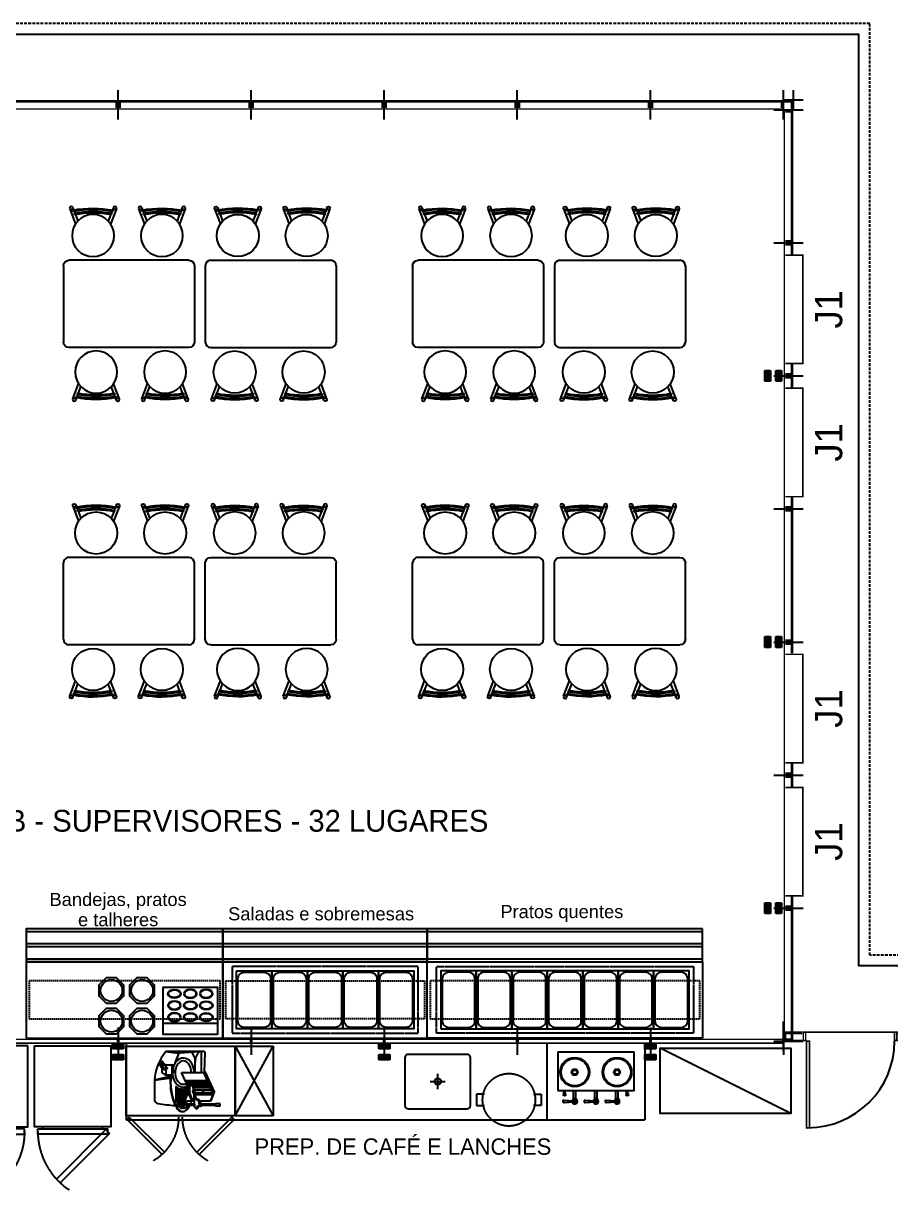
# Model space of a CAD drawing. Header units: millimetres. Extents: x -18806 to 201070, y -25046 to 92854.
# Drawn here: x 697 to 8643, y 76770 to 87568 of the extents above; entities that cross this region are included whole.
import ezdxf
from ezdxf.enums import TextEntityAlignment as Align

# ---------------------------------------------------------------- set-up
doc = ezdxf.new("R2010")
doc.units = ezdxf.units.MM
doc.header["$LTSCALE"] = 50
for name, pattern in [('DASHED', [0.75, 0.5, -0.25]), ('HIDDEN', [0.375, 0.25, -0.125]), ('HIDDEN2', [0.1875, 0.125, -0.0625])]:
    doc.linetypes.add(name, pattern=pattern)
doc.layers.add('EQUIP', color=8, linetype='Continuous', lineweight=20)
for name, color, linetype in [('LAYA', 8, 'Continuous'), ('LAYC', 4, 'Continuous'), ('LAYF', 4, 'Continuous'), ('MÓVEIS', 1, 'Continuous'), ('PILARES', 5, 'Continuous'), ('SOB', 8, 'HIDDEN2'), ('TEXTO_LEGENDA', 7, 'Continuous')]:
    doc.layers.add(name, color=color, linetype=linetype)
doc.styles.add('2', font='stylu.ttf', dxfattribs={"height": 0.35})
doc.styles.add('HP', font='ARIAL.TTF', dxfattribs={"height": 0.15})
doc.styles.add('L1', font='txt', dxfattribs={"height": 0.18})

# ---------------------------------------------------------------- blocks, each defined once
blk = doc.blocks.new('C1')
at = {"color": 24}
for p, q in [((0, 0), (0.18, 0)), ((0, 0), (0, -0.18)), ((0.09, 0), (0.09, -0.18)), ((0, -0.09), (0.18, -0.09))]:
    blk.add_line(p, q, dxfattribs=at)
at = {"color": 170, "const_width": 0.026}
blk.add_lwpolyline([(0, -0.077), (0.077, -0.077), (0.077, 0)], dxfattribs=at)
at = {"style": 'L1', "flags": 3}
blk.add_attdef('BLOCO', (-0.018, 0.09), '', height=0.18, dxfattribs=at)
blk = doc.blocks.new('j1')
at = {"color": 24}
for p, q in [((0, 0.09), (0, -0.18)), ((1.22, 0.09), (1.22, -0.18))]:
    blk.add_line(p, q, dxfattribs=at)
at = {"color": 24, "const_width": 0.014}
blk.add_lwpolyline([(0, -0.007), (1.22, -0.007)], dxfattribs=at)
at = {"color": 170, "const_width": 0.026}
for points in [[(0.013, -0.016), (0.013, -0.077), (0.105, -0.077)], [(1.115, -0.077), (1.207, -0.077), (1.207, -0.016)]]:
    blk.add_lwpolyline(points, dxfattribs=at)
at = {"color": 7, "const_width": 0.014}
blk.add_lwpolyline([(0.113, -0.016), (0.113, -0.177), (1.107, -0.177), (1.107, -0.016)], dxfattribs=at)
at = {"color": 7, "style": '2'}
blk.add_text('J1', height=0.25, dxfattribs=at).set_placement((0.61, -0.415), align=Align.MIDDLE)
at = {"style": 'L1', "flags": 3}
blk.add_attdef('BLOCO', (0, 0.199), '', height=0.18, dxfattribs=at)
blk = doc.blocks.new('f1')
at = {"color": 24}
for p, q in [((0, 0.09), (0, -0.18)), ((1.22, 0.09), (1.22, -0.18))]:
    blk.add_line(p, q, dxfattribs=at)
at = {"color": 24, "const_width": 0.014}
blk.add_lwpolyline([(0, -0.007), (1.22, -0.007)], dxfattribs=at)
at = {"color": 170, "const_width": 0.026}
blk.add_lwpolyline([(0.013, -0.016), (0.013, -0.077), (1.207, -0.077), (1.207, -0.016)], dxfattribs=at)
at = {"style": 'L1', "flags": 3}
blk.add_attdef('BLOCO', (0, 0.224), '', height=0.18, dxfattribs=at)
blk = doc.blocks.new('if11')
at = {"color": 24}
for p, q in [((0, -0.125), (0, 0.125)), ((1.22, -0.125), (1.22, 0.125))]:
    blk.add_line(p, q, dxfattribs=at)
at = {"color": 3, "const_width": 0.014}
blk.add_lwpolyline([(1.22, 0.018), (0, 0.018)], dxfattribs=at)
at = {"color": 24, "const_width": 0.014}
blk.add_lwpolyline([(0.007, 0.008), (0.007, -0.018), (1.213, -0.018), (1.213, 0.011)], dxfattribs=at)
at = {"style": 'L1', "flags": 3}
blk.add_attdef('BLOCO', (0, 0.305), '', height=0.18, dxfattribs=at)
blk = doc.blocks.new('f11')
at = {"color": 24}
for p, q in [((0, 0.09), (0, -0.18)), ((1.22, 0.09), (1.22, -0.18))]:
    blk.add_line(p, q, dxfattribs=at)
at = {"color": 3, "const_width": 0.014}
blk.add_lwpolyline([(0, -0.007), (1.22, -0.007)], dxfattribs=at)
at = {"color": 170, "const_width": 0.026}
blk.add_lwpolyline([(0.013, -0.016), (0.013, -0.077), (1.207, -0.077), (1.207, -0.016)], dxfattribs=at)
at = {"style": 'L1', "flags": 3}
blk.add_attdef('BLOCO', (0, 0.224), '', height=0.18, dxfattribs=at)
blk = doc.blocks.new('pilar')
for p, q in [((-0.05, 0.17), (0.05, 0.17)), ((-0.05, 0.12), (-0.05, 0.17)), ((0.05, 0.12), (-0.05, 0.12)), ((0.05, 0.17), (0.05, 0.12)), ((-0.05, 0.07), (0.05, 0.07)), ((-0.05, 0.02), (-0.05, 0.07)), ((0.05, 0.02), (-0.05, 0.02)), ((0.05, 0.07), (0.05, 0.02))]:
    blk.add_line(p, q)
for points in [[(0.05, 0.12), (-0.05, 0.12), (0.05, 0.17), (-0.05, 0.17)], [(0.05, 0.02), (-0.05, 0.02), (0.05, 0.07), (-0.05, 0.07)]]:
    blk.add_solid(points)
at = {"style": 'L1', "flags": 3}
blk.add_attdef('BLOCO', (0, -0.305), '', height=0.18, dxfattribs=at)
blk = doc.blocks.new('p1d1')
at = {"color": 24}
for p, q in [((0, 0.09), (0, -0.18)), ((1.22, 0.09), (1.22, -0.18))]:
    blk.add_line(p, q, dxfattribs=at)
at = {"color": 40, "const_width": 0.014}
blk.add_lwpolyline([(0.982, 0.793), (0.982, 0), (1.01, 0), (1.01, 0.793)], close=True, dxfattribs=at)
at = {"color": 3, "const_width": 0.014}
for points in [[(0, -0.007), (0.173, -0.007)], [(1.047, -0.007), (1.22, -0.007)]]:
    blk.add_lwpolyline(points, dxfattribs=at)
at = {"color": 170, "const_width": 0.026}
for points in [[(0.013, -0.016), (0.013, -0.077), (0.173, -0.077)], [(1.047, -0.077), (1.207, -0.077), (1.207, -0.016)]]:
    blk.add_lwpolyline(points, dxfattribs=at)
at = {"color": 7, "const_width": 0.014}
for points in [[(0.203, -0.007), (0.182, -0.007), (0.182, -0.083), (0.203, -0.083)], [(1.017, -0.007), (1.038, -0.007), (1.038, -0.083), (1.017, -0.083)]]:
    blk.add_lwpolyline(points, close=True, dxfattribs=at)
blk.add_lwpolyline([(0.203, -0.083), (1.017, -0.083)], dxfattribs=at)
at = {"color": 40}
blk.add_arc((0.996, 0), 0.793, 90, 180, dxfattribs=at)
at = {"style": 'L1', "flags": 3}
blk.add_attdef('BLOCO', (0, 0.915), '', height=0.18, dxfattribs=at)
blk = doc.blocks.new('Cafet_Monarcha_60')
at = {"layer": 'LAYA'}
for p, q in [((0.056, -0.381), (0.056, -0.35)), ((0.069, -0.381), (0.069, -0.35)), ((0.135, -0.353), (0.135, -0.35)), ((0.177, -0.353), (0.135, -0.353)), ((0.145, -0.43), (0.145, -0.353)), ((0.167, -0.43), (0.167, -0.353)), ((0.177, -0.353), (0.177, -0.35)), ((0.329, -0.353), (0.329, -0.35)), ((0.371, -0.353), (0.329, -0.353)), ((0.339, -0.43), (0.339, -0.353)), ((0.361, -0.43), (0.361, -0.353)), ((0.371, -0.353), (0.371, -0.35)), ((0.523, -0.353), (0.523, -0.35)), ((0.565, -0.353), (0.523, -0.353)), ((0.533, -0.43), (0.533, -0.353)), ((0.555, -0.43), (0.555, -0.353)), ((0.565, -0.353), (0.565, -0.35)), ((0.631, -0.381), (0.631, -0.35)), ((0.644, -0.381), (0.644, -0.35)), ((0.056, -0.44), (0.146, -0.449)), ((0.056, -0.44), (0.148, -0.445)), ((0.056, -0.46), (0.146, -0.451)), ((0.058, -0.46), (0.148, -0.455)), ((0.25, -0.44), (0.34, -0.449)), ((0.25, -0.44), (0.342, -0.445)), ((0.25, -0.46), (0.34, -0.451)), ((0.252, -0.46), (0.342, -0.455)), ((0.444, -0.44), (0.534, -0.449)), ((0.444, -0.44), (0.535, -0.445)), ((0.444, -0.46), (0.534, -0.451)), ((0.446, -0.46), (0.535, -0.455))]:
    blk.add_line(p, q, dxfattribs=at)
for centre, radius in [((0.156, -0.182), 0.134), ((0.156, -0.182), 0.125), ((0.544, -0.182), 0.134), ((0.544, -0.182), 0.125), ((0.156, -0.182), 0.0286), ((0.156, -0.182), 0.0198), ((0.544, -0.182), 0.0286), ((0.544, -0.182), 0.0198), ((0.063, -0.388), 0.01), ((0.063, -0.388), 0.009), ((0.638, -0.388), 0.01), ((0.638, -0.388), 0.009), ((0.156, -0.45), 0.01), ((0.156, -0.45), 0.009), ((0.35, -0.45), 0.01), ((0.35, -0.45), 0.009), ((0.544, -0.45), 0.01), ((0.544, -0.45), 0.009)]:
    blk.add_circle(centre, radius, dxfattribs=at)
for centre, radius, start, end in [((0.156, -0.45), 0.024, 196.562, 163.381), ((0.156, -0.45), 0.023, 196.562, 163.381), ((0.156, -0.45), 0.02, 197.2645, 162.6785), ((0.35, -0.45), 0.024, 196.562, 163.381), ((0.35, -0.45), 0.023, 196.562, 163.381), ((0.35, -0.45), 0.02, 197.2645, 162.6785), ((0.544, -0.45), 0.024, 196.562, 163.381), ((0.544, -0.45), 0.023, 196.562, 163.381), ((0.544, -0.45), 0.02, 197.2645, 162.6785), ((0.056, -0.45), 0.01, 78.5788, 281.4212), ((0.25, -0.45), 0.01, 78.5788, 281.4212), ((0.444, -0.45), 0.01, 78.5788, 281.4212)]:
    blk.add_arc(centre, radius, start, end, dxfattribs=at)
at = {"layer": 'LAYC'}
blk.add_lwpolyline([(0, -0.35), (0.7, -0.35), (0.7, 0), (0, 0)], close=True, dxfattribs=at)
blk = doc.blocks.new('60')
at = {"layer": 'LAYA'}
for p, q in [((0, -0.42), (0, -0.28)), ((-0.07, -0.35), (0.07, -0.35))]:
    blk.add_line(p, q, dxfattribs=at)
blk.add_circle((0, -0.35), 0.03, dxfattribs=at)
at = {"layer": 'LAYC'}
blk.add_lwpolyline([(-0.27, -0.6), (0.27, -0.6, 0.414214), (0.3, -0.57), (0.3, -0.13, 0.414214), (0.27, -0.1), (-0.27, -0.1, 0.414214), (-0.3, -0.13), (-0.3, -0.57, 0.414214)], format="xyb", close=True, dxfattribs=at)
blk = doc.blocks.new('Car80li')
at = {"layer": 'SOB'}
for points in [[(-0.225, 0.053), (-0.296, 0.053), (-0.296, -0.053), (-0.225, -0.053)], [(0.225, 0.053), (0.296, 0.053), (0.296, -0.053), (0.225, -0.053)]]:
    blk.add_lwpolyline(points, dxfattribs=at)
blk.add_circle((0, 0), 0.241, dxfattribs=at)
blk = doc.blocks.new('RV-2')
at = {"layer": 'LAYA', "linetype": 'HIDDEN2'}
blk.add_lwpolyline([(-0.15, -1.27), (0.302, -0.817), (0.338, -0.853), (-0.115, -1.305)], close=True, dxfattribs=at)
blk.add_arc((0.32, -0.835), 0.64, 180, 236.6497, dxfattribs=at)
at = {"layer": 'LAYC'}
for p, q in [((-0.273, -0.81), (-0.273, -0.79)), ((0.273, -0.81), (0.273, -0.79))]:
    blk.add_line(p, q, dxfattribs=at)
for points in [[(-0.35, -0.05), (0.35, -0.05), (0.35, -0.79), (-0.35, -0.79)], [(-0.32, -0.81), (0.32, -0.81), (0.32, -0.86), (-0.32, -0.86)]]:
    blk.add_lwpolyline(points, close=True, dxfattribs=at)
blk = doc.blocks.new('Gn1-1')
at = {"layer": 'LAYA'}
blk.add_lwpolyline([(-0.3125, 0.0725), (-0.3125, 0.4575, -0.4142136), (-0.2525, 0.5175), (-0.0725, 0.5175, -0.4142136), (-0.0125, 0.4575), (-0.0125, 0.0725, -0.4142136), (-0.0725, 0.0125), (-0.2525, 0.0125, -0.4142136)], format="xyb", close=True, dxfattribs=at)
at = {"layer": 'LAYC'}
blk.add_lwpolyline([(0, 0), (-0.325, 0), (-0.325, 0.53), (0, 0.53)], close=True, dxfattribs=at)
blk = doc.blocks.new('Mesa4_120-80')
at = {"layer": 'LAYF', "color": 7}
for p, q in [((-0.815, -0.215), (-0.824, -0.239)), ((-0.184, -0.215), (-0.193, -0.239)), ((-1.216, -0.228), (-1.162, -0.368)), ((-1.188, -0.216), (-1.18, -0.239)), ((-1.182, -0.254), (-1.187, -0.241)), ((-1.172, -0.281), (-1.177, -0.269)), ((-1.175, -0.252), (-1.169, -0.267)), ((-1.164, -0.279), (-1.141, -0.341)), ((-0.84, -0.28), (-0.863, -0.341)), ((-0.789, -0.23), (-0.842, -0.368)), ((-0.829, -0.251), (-0.836, -0.268)), ((-0.834, -0.282), (-0.829, -0.27)), ((-0.823, -0.253), (-0.818, -0.24)), ((-0.585, -0.228), (-0.531, -0.368)), ((-0.557, -0.216), (-0.548, -0.239)), ((-0.551, -0.254), (-0.556, -0.241)), ((-0.541, -0.281), (-0.545, -0.269)), ((-0.543, -0.252), (-0.537, -0.267)), ((-0.533, -0.279), (-0.509, -0.341)), ((-0.209, -0.28), (-0.232, -0.341)), ((-0.158, -0.23), (-0.21, -0.368)), ((-0.198, -0.251), (-0.204, -0.268)), ((-0.202, -0.282), (-0.198, -0.27)), ((-0.191, -0.253), (-0.187, -0.24)), ((-1.243, -1.97), (-1.191, -1.832)), ((-0.817, -1.972), (-0.87, -1.832)), ((-0.612, -1.97), (-0.559, -1.832)), ((-0.185, -1.972), (-0.239, -1.832)), ((-1.199, -1.918), (-1.203, -1.93)), ((-1.203, -1.948), (-1.197, -1.931)), ((-1.192, -1.919), (-1.169, -1.859)), ((-0.868, -1.92), (-0.892, -1.859)), ((-0.858, -1.948), (-0.864, -1.932)), ((-0.861, -1.919), (-0.856, -1.931)), ((-0.567, -1.918), (-0.572, -1.93)), ((-0.572, -1.948), (-0.566, -1.931)), ((-0.561, -1.919), (-0.538, -1.859)), ((-0.237, -1.92), (-0.26, -1.859)), ((-0.226, -1.948), (-0.232, -1.932)), ((-0.229, -1.919), (-0.225, -1.931)), ((-1.218, -1.985), (-1.208, -1.96)), ((-1.21, -1.947), (-1.215, -1.959)), ((-0.844, -1.984), (-0.853, -1.96)), ((-0.85, -1.946), (-0.845, -1.959)), ((-0.586, -1.985), (-0.577, -1.96)), ((-0.578, -1.947), (-0.583, -1.959)), ((-0.213, -1.984), (-0.222, -1.96)), ((-0.219, -1.946), (-0.214, -1.959))]:
    blk.add_line(p, q, dxfattribs=at)
at = {"layer": 'LAYF'}
for p, q in [((-1.3, -0.75), (-1.3, -1.45)), ((-1.25, -0.7), (-0.15, -0.7)), ((-0.1, -0.75), (-0.1, -1.45)), ((-1.25, -1.5), (-0.15, -1.5))]:
    blk.add_line(p, q, dxfattribs=at)
at = {"layer": 'LAYF', "color": 7}
for centre in [(-1.202, -0.222), (-0.802, -0.222), (-0.571, -0.222), (-0.171, -0.222), (-1.231, -1.977), (-0.831, -1.977), (-0.599, -1.977), (-0.199, -1.977)]:
    blk.add_circle(centre, 0.015, dxfattribs=at)
at = {"layer": 'LAYF'}
for centre in [(-1.002, -0.474), (-0.371, -0.474), (-1.031, -1.725), (-0.399, -1.725)]:
    blk.add_circle(centre, 0.193, dxfattribs=at)
at = {"layer": 'LAYF', "color": 7}
for centre, radius, start, end in [((-1.002, -1.158), 0.935, 78.6555, 101.4198), ((-1.001, -1.098), 0.864, 78.1114, 102.1469), ((-1.005, -1.188), 0.935, 79.1609, 100.5689), ((-1.005, -1.128), 0.864, 78.5877, 101.1794), ((-0.371, -1.158), 0.935, 78.6555, 101.4198), ((-0.369, -1.098), 0.864, 78.1114, 102.1469), ((-0.374, -1.188), 0.935, 79.1609, 100.5689), ((-0.373, -1.128), 0.864, 78.5877, 101.1794), ((-1.028, -1.011), 0.935, 259.1609, 280.5689), ((-1.028, -1.072), 0.864, 258.5877, 281.1794), ((-0.396, -1.011), 0.935, 259.1609, 280.5689), ((-0.397, -1.072), 0.864, 258.5877, 281.1794), ((-1.031, -1.042), 0.935, 258.6555, 281.4198), ((-1.032, -1.102), 0.864, 258.1114, 282.1469), ((-0.399, -1.042), 0.935, 258.6555, 281.4198), ((-0.4, -1.102), 0.864, 258.1114, 282.1469)]:
    blk.add_arc(centre, radius, start, end, dxfattribs=at)
at = {"layer": 'LAYF'}
for centre, start, end in [((-1.25, -0.75), 90, 180), ((-0.15, -0.75), 0, 90), ((-1.25, -1.45), 180, 270), ((-0.15, -1.45), 270, 0)]:
    blk.add_arc(centre, 0.05, start, end, dxfattribs=at)
blk = doc.blocks.new('Rh2mac')
at = {"layer": 'SOB'}
for p, q in [((-0.35, -0.64), (0, 0)), ((-0.35, 0), (0, -0.64))]:
    blk.add_line(p, q, dxfattribs=at)
for points in [[(-1.35, 0), (-0.35, 0), (-0.35, -0.64), (-1.35, -0.64)], [(-0.35, 0), (0, 0), (0, -0.64), (-0.35, -0.64)], [(-1.32, -0.65), (-0.998, -0.972), (-1.019, -0.993), (-1.341, -0.671)], [(-0.38, -0.65), (-0.702, -0.972), (-0.681, -0.993), (-0.359, -0.671)]]:
    blk.add_lwpolyline(points, close=True, dxfattribs=at)
for centre, start, end in [((-1.32, -0.65), 299.0543, 0), ((-0.38, -0.65), 180, 240.9457)]:
    blk.add_arc(centre, 0.455, start, end, dxfattribs=at)
blk = doc.blocks.new('CORT-FRIOS')
at = {"layer": 'LAYA'}
for p, q in [((0.525, 0.328), (0.525, 0.35)), ((0.55, 0.35), (0.55, 0.328)), ((0.056, 0.222), (0.24, 0.216)), ((0.426, 0.315), (0.232, 0.226)), ((0.243, 0.212), (0.232, 0.226)), ((0.437, 0.3), (0.243, 0.212)), ((0.316, 0.055), (0.316, 0.236)), ((0.323, 0.236), (0.323, 0.055)), ((0.336, 0.064), (0.336, 0.246)), ((0.343, 0.246), (0.343, 0.064)), ((0.356, 0.106), (0.356, 0.255)), ((0.363, 0.255), (0.363, 0.109)), ((0.375, 0.114), (0.375, 0.263)), ((0.382, 0.263), (0.382, 0.117)), ((0.399, 0.125), (0.399, 0.274)), ((0.405, 0.274), (0.405, 0.203)), ((0.424, 0.207), (0.424, 0.285)), ((0.437, 0.3), (0.426, 0.315)), ((0.43, 0.285), (0.43, 0.139)), ((0.445, 0.297), (0.505, 0.271)), ((0.446, 0.294), (0.446, 0.135)), ((0.447, 0.298), (0.505, 0.273)), ((0.505, 0.273), (0.505, 0.173)), ((0.531, 0.317), (0.531, 0.178)), ((0.544, 0.317), (0.544, 0.182)), ((0.05, 0.214), (0.053, 0.197)), ((0.05, 0.212), (0.065, -0.01)), ((0.05, 0.212), (0.05, -0.134)), ((0.243, 0.192), (0.059, 0.192)), ((0.243, 0.134), (0.147, 0.134)), ((0.243, 0.009), (0.243, 0.212)), ((0.4, 0.126), (0.351, 0.103)), ((0.4, 0.116), (0.4, 0.135)), ((0.404, 0.132), (0.404, 0.198)), ((0.422, 0.118), (0.551, 0.127)), ((0.427, 0.132), (0.427, 0.198)), ((0.434, 0.141), (0.427, 0.138)), ((0.431, 0.116), (0.431, 0.135)), ((0.434, 0.141), (0.484, 0.119)), ((0.488, 0.113), (0.488, 0.102)), ((0.489, 0.162), (0.489, 0.153)), ((0.514, 0.176), (0.495, 0.17)), ((0.531, 0.17), (0.498, 0.167)), ((0.505, 0.124), (0.505, 0.054)), ((0.531, 0.125), (0.531, 0.05)), ((0.544, 0.126), (0.544, 0.055)), ((0.551, 0.187), (0.551, 0.159)), ((0.38, 0.072), (0.243, 0.009)), ((0.347, 0.097), (0.347, 0.086)), ((0.356, 0.073), (0.356, 0.078)), ((0.363, 0.076), (0.363, 0.073)), ((0.447, 0.059), (0.383, 0.059)), ((0.383, 0.055), (0.459, 0.055)), ((0.468, 0.049), (0.39, 0.049)), ((0.39, 0.044), (0.479, 0.044)), ((0.502, 0.036), (0.392, 0.036)), ((0.395, 0.031), (0.513, 0.031)), ((0.523, 0.023), (0.395, 0.023)), ((0.395, 0.018), (0.568, 0.018)), ((0.566, 0.011), (0.395, 0.011)), ((0.395, 0.006), (0.566, 0.006)), ((0.563, 0), (0.395, 0)), ((0.421, 0.071), (0.537, 0.021)), ((0.505, 0.056), (0.539, 0.042)), ((0.505, 0.054), (0.537, 0.04)), ((0.537, 0.021), (0.573, 0.052)), ((0.537, 0.021), (0.537, 0.04)), ((0.539, 0.022), (0.539, 0.042)), ((0.573, 0.052), (0.544, 0.065)), ((0.568, 0.023), (0.544, 0.023)), ((0.549, 0.031), (0.566, 0.031)), ((0.566, 0.036), (0.555, 0.036)), ((0.05, -0.134), (0.065, -0.023)), ((0.153, -0.049), (0.069, -0.016)), ((0.172, -0.163), (0.172, -0.074)), ((0.179, -0.068), (0.246, -0.068)), ((0.179, -0.079), (0.26, -0.079)), ((0.246, -0.074), (0.246, -0.068)), ((0.246, -0.074), (0.26, -0.074)), ((0.267, -0.08), (0.267, -0.135)), ((0.276, -0.09), (0.312, -0.238)), ((0.281, -0.081), (0.281, -0.071)), ((0.294, -0.085), (0.284, -0.085)), ((0.285, -0.077), (0.285, -0.071)), ((0.298, -0.08), (0.288, -0.08)), ((0.312, -0.238), (0.289, -0.085)), ((0.298, -0.091), (0.298, -0.088)), ((0.302, -0.087), (0.302, -0.084)), ((0.502, -0.039), (0.374, -0.039)), ((0.374, -0.044), (0.502, -0.044)), ((0.541, -0.027), (0.385, -0.027)), ((0.385, -0.032), (0.541, -0.032)), ((0.55, -0.013), (0.39, -0.013)), ((0.39, -0.018), (0.55, -0.018)), ((0.395, -0.005), (0.563, -0.005)), ((0.172, -0.135), (0.267, -0.135)), ((0.241, -0.17), (0.179, -0.17)), ((0.186, -0.149), (0.187, -0.149)), ((0.218, -0.149), (0.222, -0.149)), ((0.267, -0.135), (0.246, -0.167)), ((0.315, -0.24), (0.485, -0.24))]:
    blk.add_line(p, q, dxfattribs=at)
for centre, radius in [((0.16, -0.176), 0.0126), ((0.202, -0.126), 0.00451), ((0.202, -0.157), 0.00451)]:
    blk.add_circle(centre, radius, dxfattribs=at)
for centre, radius, start, end in [((0.538, 0.35), 0.0122, 359.9981, 179.9981), ((0.538, 0.328), 0.0122, 179.9981, 359.9981), ((0.056, 0.215), 0.00648, 88.2682, 190.5763), ((0.319, 0.236), 0.00343, 359.9981, 179.9981), ((0.34, 0.246), 0.00343, 359.9981, 179.9981), ((0.36, 0.255), 0.00343, 359.9981, 179.9981), ((0.379, 0.263), 0.00343, 359.9981, 179.9981), ((0.402, 0.274), 0.00343, 359.9981, 179.9981), ((0.427, 0.285), 0.00343, 359.9981, 179.9981), ((0.44, 0.294), 0.00853, 30.0881, 114.4598), ((0.44, 0.294), 0.00648, 359.9981, 114.4598), ((0.059, 0.198), 0.00648, 190.5763, 269.9981), ((0.137, 0.244), 0.11, 219.6441, 274.8706), ((0.137, 0.025), 0.11, 85.1255, 136.4501), ((0.416, 0.118), 0.0227, 120.625, 132.6731), ((0.416, 0.151), 0.0227, 227.323, 312.6731), ((0.416, 0.133), 0.0227, 227.323, 312.6731), ((0.416, 0.198), 0.0116, 359.9981, 179.9981), ((0.437, 0.197), 0.0737, 258.6689, 316.1229), ((0.416, 0.118), 0.0227, 47.323, 59.3712), ((0.435, 0.221), 0.0902, 266.1462, 304.0968), ((0.481, 0.113), 0.00648, 306.8786, 66.538), ((0.48, 0.153), 0.0089, 304.2314, 359.9981), ((0.498, 0.162), 0.0089, 114.4598, 179.9981), ((0.48, 0.155), 0.0133, 315.3211, 14.2794), ((0.499, 0.16), 0.00677, 109.0791, 194.7237), ((0.505, 0.189), 0.0154, 305.1424, 325.3884), ((0.548, 0.135), 0.0304, 32.5025, 84.7067), ((0.565, 0.164), 0.0154, 199.4652, 302.5729), ((0.549, 0.151), 0.0243, 273.8766, 359.9981), ((0.319, 0.055), 0.00343, 179.9981, 359.9981), ((0.34, 0.064), 0.00343, 179.9981, 359.9981), ((0.353, 0.097), 0.00648, 114.4598, 247.3075), ((0.353, 0.086), 0.00648, 179.9981, 247.3075), ((0.403, 0.217), 0.136, 247.3075, 306.8786), ((0.403, 0.206), 0.136, 247.3075, 306.8786), ((0.36, 0.073), 0.00343, 179.9981, 359.9981), ((0.383, 0.057), 0.00244, 89.9981, 269.9981), ((0.39, 0.046), 0.00244, 89.9981, 269.9981), ((0.394, 0.034), 0.00295, 132.4986, 292.8516), ((0.395, -0.002), 0.00244, 89.9981, 269.9981), ((0.395, 0.021), 0.00244, 89.9981, 269.9981), ((0.395, 0.009), 0.00244, 89.9981, 269.9981), ((0.481, 0.102), 0.00648, 306.8786, 359.9981), ((0.536, 0.055), 0.00732, 228.3627, 4.2651), ((0.563, -0.002), 0.00244, 269.9981, 89.9981), ((0.566, 0.033), 0.00244, 269.9981, 89.9981), ((0.566, 0.009), 0.00244, 269.9981, 89.9981), ((0.568, 0.021), 0.00244, 269.9981, 89.9981), ((0.072, -0.01), 0.00648, 183.8823, 248.1917), ((0.071, -0.024), 0.00648, 68.1917, 172.7039), ((0.179, -0.074), 0.00648, 89.9981, 179.9981), ((0.179, -0.085), 0.00648, 89.9981, 179.9981), ((0.26, -0.08), 0.00648, 359.9981, 89.9981), ((0.26, -0.085), 0.00648, 359.9981, 89.9981), ((0.248, -0.097), 0.0288, 13.6587, 50.9067), ((0.284, -0.081), 0.00324, 179.9981, 269.9981), ((0.288, -0.077), 0.00324, 179.9981, 269.9981), ((0.294, -0.088), 0.00324, 359.9981, 89.9981), ((0.298, -0.084), 0.00324, 359.9981, 89.9981), ((0.301, -0.091), 0.00324, 179.9981, 266.8692), ((0.329, 0.423), 0.518, 266.8692, 294.4732), ((0.305, -0.087), 0.00324, 179.9981, 269.1627), ((0.329, 0.423), 0.514, 267.3081, 295.9671), ((0.374, -0.042), 0.00244, 89.9981, 269.9981), ((0.385, -0.029), 0.00244, 89.9981, 269.9981), ((0.39, -0.016), 0.00244, 89.9981, 269.9981), ((0.502, -0.042), 0.00244, 269.9981, 89.9981), ((-0.841, 0.037), 1.388, 349.8677, 356.494), ((0.541, -0.029), 0.00244, 269.9981, 89.9981), ((0.55, -0.016), 0.00244, 269.9981, 89.9981), ((0.341, 0.208), 0.449, 229.6726, 266.6714), ((0.16, -0.176), 0.0199, 97.7951, 342.8642), ((0.155, -0.181), 0.00632, 224.9981, 44.9981), ((0.196, -0.173), 0.0425, 143.4348, 169.0754), ((0.164, -0.172), 0.00632, 44.9981, 224.9981), ((0.17, -0.159), 0.0142, 83.6285, 125.643), ((0.169, -0.136), 0.0474, 271.6089, 313.9471), ((0.179, -0.163), 0.00648, 179.9981, 269.9981), ((0.187, -0.155), 0.00648, 354.904, 89.9981), ((0.202, -0.157), 0.00901, 174.904, 5.0921), ((0.201, -0.128), 0.00225, 44.9981, 224.9981), ((0.201, -0.158), 0.00225, 44.9981, 224.9981), ((0.204, -0.125), 0.00225, 224.9981, 44.9981), ((0.204, -0.155), 0.00225, 224.9981, 44.9981), ((0.218, -0.155), 0.00648, 89.9981, 185.0921), ((0.241, -0.163), 0.00648, 269.9981, 327.5153), ((0.485, -0.2), 0.0405, 269.9981, 349.8677), ((0.315, -0.237), 0.00324, 193.4424, 269.9981), ((0.315, -0.237), 0.00324, 188.4219, 269.9981)]:
    blk.add_arc(centre, radius, start, end, dxfattribs=at)
for centre, major_axis, ratio, start_param, end_param in [((0.243, 0.025), (-0.133, 0), 0.754738, 4.712389, 7.455126), ((0.538, 0.184), (-0.00884, -0.00402), 0.540004, 5.221616, 10.041401), ((0.243, 0.025), (-0.133, 0), 0.754738, 8.009385, 9.837432), ((0.459, 0.021), (-0.141, 0), 0.574945, 4.176544, 4.512032), ((0.459, 0.021), (-0.141, 0), 0.574945, 2.214358, 4.072675)]:
    blk.add_ellipse(centre, major_axis=major_axis, ratio=ratio, start_param=start_param, end_param=end_param, dxfattribs=at)
for points, knots in [([(0.531, 0.193), (0.526, 0.191), (0.52, 0.188), (0.518, 0.18), (0.518, 0.18), (0.518, 0.18)], [4.582633, 4.582633, 4.582633, 4.582633, 5.859759, 5.859759, 5.889687, 5.889687, 5.889687, 5.889687]), ([(0.531, 0.17), (0.532, 0.171), (0.533, 0.171), (0.541, 0.173), (0.547, 0.176), (0.551, 0.185), (0.551, 0.187), (0.55, 0.189)], [1.01621, 1.01621, 1.01621, 1.01621, 1.235336, 1.235336, 2.61915, 2.61915, 2.971999, 2.971999, 2.971999, 2.971999]), ([(0.55, 0.19), (0.549, 0.192), (0.548, 0.193), (0.545, 0.194), (0.544, 0.194), (0.544, 0.194)], [3.3064222, 3.3064222, 3.3064222, 3.3064222, 3.5836062, 3.5836062, 3.7451188, 3.7451188, 3.7451188, 3.7451188]), ([(0.243, 0.099), (0.219, 0.099), (0.195, 0.093), (0.149, 0.068), (0.135, 0.045), (0.135, 0.025)], [4.71286, 4.71286, 4.71286, 4.71286, 5.342159, 5.342159, 6.283185, 6.283185, 6.283185, 6.283185]), ([(0.135, 0.025), (0.135, 0.001), (0.154, -0.025), (0.223, -0.054), (0.27, -0.053), (0.336, -0.021), (0.352, 0.005), (0.349, 0.037), (0.346, 0.046), (0.341, 0.054)], [6.283185, 6.283185, 6.283185, 6.283185, 7.351617, 7.351617, 8.420049, 8.420049, 9.488481, 9.488481, 9.864641, 9.864641, 9.864641, 9.864641]), ([(0.544, -0.048), (0.57, -0.036), (0.589, -0.021), (0.6, 0.008), (0.601, 0.02), (0.599, 0.032)], [2.214358, 2.214358, 2.214358, 2.214358, 2.852285, 2.852285, 3.261959, 3.261959, 3.261959, 3.261959])]:
    blk.add_open_spline(points, degree=3, knots=knots, dxfattribs=at)
blk = doc.blocks.new('Prato')
at = {"layer": 'MÓVEIS'}
blk.add_lwpolyline([(-0.048, 0.115), (-0.115, 0.048), (-0.115, -0.048), (-0.048, -0.115), (0.048, -0.115), (0.115, -0.048), (0.115, 0.048), (0.048, 0.115)], close=True, dxfattribs=at)
blk.add_circle((0, 0), 0.1, dxfattribs=at)
blk = doc.blocks.new('Caixa para talheres_00')
at = {"layer": 'LAYA'}
for centre, major_axis in [((0.104, -0.16), (0.06, 0)), ((0.25, -0.16), (0.06, 0)), ((0.104, -0.267), (0.06, 0)), ((0.25, -0.267), (0.06, 0)), ((0.396, -0.374), (-0.06, 0))]:
    blk.add_ellipse(centre, major_axis=major_axis, ratio=0.663292, dxfattribs=at)
at = {"layer": 'LAYA', "extrusion": (0, 0, -1)}
for centre, major_axis in [((0.396, -0.16), (-0.06, 0)), ((0.396, -0.267), (-0.06, 0)), ((0.104, -0.374), (0.06, 0)), ((0.25, -0.374), (0.06, 0))]:
    blk.add_ellipse(centre, major_axis=major_axis, ratio=0.663292, dxfattribs=at)
at = {"layer": 'LAYA'}
for points in [[(0.159, -0.16), (0.159, -0.145), (0.141, -0.13), (0.091, -0.122), (0.063, -0.132), (0.044, -0.16), (0.05, -0.177), (0.09, -0.197), (0.122, -0.196), (0.153, -0.179), (0.159, -0.169), (0.159, -0.16)], [(0.305, -0.16), (0.305, -0.145), (0.287, -0.13), (0.237, -0.122), (0.209, -0.132), (0.19, -0.16), (0.196, -0.177), (0.236, -0.197), (0.268, -0.196), (0.299, -0.179), (0.305, -0.169), (0.305, -0.16)], [(0.341, -0.16), (0.341, -0.145), (0.359, -0.13), (0.409, -0.122), (0.437, -0.132), (0.456, -0.16), (0.45, -0.177), (0.41, -0.197), (0.378, -0.196), (0.347, -0.179), (0.341, -0.169), (0.341, -0.16)], [(0.159, -0.267), (0.159, -0.253), (0.141, -0.237), (0.091, -0.23), (0.063, -0.239), (0.044, -0.267), (0.05, -0.284), (0.09, -0.304), (0.122, -0.304), (0.153, -0.286), (0.159, -0.276), (0.159, -0.267)], [(0.305, -0.267), (0.305, -0.253), (0.287, -0.237), (0.237, -0.23), (0.209, -0.239), (0.19, -0.267), (0.196, -0.284), (0.236, -0.304), (0.268, -0.304), (0.299, -0.286), (0.305, -0.276), (0.305, -0.267)], [(0.341, -0.267), (0.341, -0.253), (0.359, -0.237), (0.409, -0.23), (0.437, -0.239), (0.456, -0.267), (0.45, -0.284), (0.41, -0.304), (0.378, -0.304), (0.347, -0.286), (0.341, -0.276), (0.341, -0.267)], [(0.159, -0.374), (0.159, -0.389), (0.141, -0.405), (0.091, -0.412), (0.063, -0.402), (0.044, -0.374), (0.05, -0.357), (0.09, -0.337), (0.122, -0.338), (0.153, -0.355), (0.159, -0.365), (0.159, -0.374)], [(0.305, -0.374), (0.305, -0.389), (0.287, -0.405), (0.237, -0.412), (0.209, -0.402), (0.19, -0.374), (0.196, -0.357), (0.236, -0.337), (0.268, -0.338), (0.299, -0.355), (0.305, -0.365), (0.305, -0.374)], [(0.341, -0.374), (0.341, -0.389), (0.359, -0.405), (0.409, -0.412), (0.437, -0.402), (0.456, -0.374), (0.45, -0.357), (0.41, -0.337), (0.378, -0.338), (0.347, -0.355), (0.341, -0.365), (0.341, -0.374)]]:
    blk.add_open_spline(points, degree=3, knots=[0, 0, 0, 0, 1.354713, 1.354713, 2.709426, 2.709426, 4.064138, 4.064138, 5.418851, 5.418851, 6.283185, 6.283185, 6.283185, 6.283185], dxfattribs=at)
at = {"layer": 'LAYC'}
blk.add_line((0, -0.1), (0.5, -0.1), dxfattribs=at)
blk.add_lwpolyline([(0, 0), (0.5, 0), (0.5, -0.434), (0, -0.434)], close=True, dxfattribs=at)

msp = doc.modelspace()

# ---------------------------------------------------------------- linework, layer by layer
at = {"color": 7, "linetype": 'DASHED'}
for points in [[(8453.062, 79028.228), (8453.062, 87568.228), (-4616.938, 87568.228), (-4616.938, 79028.228)], [(-4616.938, 79028.228), (-18746.938, 79028.228), (-18747.427, 65958.228), (41393.062, 65958.228), (41393.062, 79028.228), (8453.062, 79028.228)]]:
    msp.add_lwpolyline(points, dxfattribs=at)
at = {"color": 1}
msp.add_lwpolyline([(-4016.938, 78928.228), (-18646.938, 78928.228), (-18646.938, 66558.228), (41293.062, 66558.228), (41293.062, 78928.228), (8353.062, 78928.228), (8353.062, 87468.228), (-4016.938, 87468.228)], close=True, dxfattribs=at)
at = {"layer": 'LAYA'}
for p, q in [((2525.021, 79130.115), (722.021, 79130.115)), ((2525.021, 79105.115), (722.021, 79105.115)), ((4398.021, 79130.115), (2525.021, 79130.115)), ((4398.021, 79105.115), (2525.021, 79105.115)), ((6921.021, 79130.115), (4398.021, 79130.115)), ((6921.021, 79105.115), (4398.021, 79105.115))]:
    msp.add_line(p, q, dxfattribs=at)
for points in [[(2525.021, 79242.615), (722.021, 79242.615), (722.021, 78992.615), (2525.021, 78992.615)], [(4398.021, 79242.615), (2525.021, 79242.615), (2525.021, 78992.615), (4398.021, 78992.615)], [(6921.021, 79242.615), (4398.021, 79242.615), (4398.021, 78992.615), (6921.021, 78992.615)]]:
    msp.add_lwpolyline(points, close=True, dxfattribs=at)
at = {"layer": 'LAYC'}
for p, q in [((1636.261, 78218.228), (1636.261, 77518.228)), ((5493.062, 78218.228), (5493.062, 77518.228)), ((6393.062, 78190.228), (6393.062, 77518.228)), ((1636.261, 77518.228), (5493.062, 77518.228)), ((5493.062, 77518.228), (6393.062, 77518.228))]:
    msp.add_line(p, q, dxfattribs=at)
for points in [[(2525.021, 79267.615), (722.021, 79267.615), (722.021, 78967.615), (2525.021, 78967.615)], [(4398.021, 79267.615), (2525.021, 79267.615), (2525.021, 78967.615), (4398.021, 78967.615)], [(6921.021, 79267.615), (4398.021, 79267.615), (4398.021, 78967.615), (6921.021, 78967.615)], [(722.021, 78267.615), (2525.021, 78267.615), (2525.021, 78967.615), (722.021, 78967.615)], [(4398.021, 78967.615), (2525.021, 78967.615), (2525.021, 78267.615), (4398.021, 78267.615)], [(6921.021, 78267.615), (4398.021, 78267.615), (4398.021, 78967.615), (6921.021, 78967.615)]]:
    msp.add_lwpolyline(points, close=True, dxfattribs=at)
at = {"layer": 'LAYC', "linetype": 'HIDDEN'}
for points in [[(747.021, 78442.615), (2500.021, 78442.615), (2500.021, 78792.615), (747.021, 78792.615)], [(2550.021, 78792.615), (4373.021, 78792.615), (4373.021, 78442.615), (2550.021, 78442.615)], [(4423.021, 78442.615), (6896.021, 78442.615), (6896.021, 78792.615), (4423.021, 78792.615)]]:
    msp.add_lwpolyline(points, close=True, dxfattribs=at)
at = {"layer": 'LAYC'}
msp.add_lwpolyline([(7730.989, 77576.194), (6530.989, 77576.194), (6530.989, 78176.194), (7730.989, 78176.194), (7730.989, 77576.194), (6530.989, 78176.194)], dxfattribs=at)
at = {"layer": 'SOB'}
for points in [[(4314.021, 78922.615), (2609.021, 78922.615), (2609.021, 78312.615), (4314.021, 78312.615)], [(6837.021, 78312.615), (4482.021, 78312.615), (4482.021, 78922.615), (6837.021, 78922.615)]]:
    msp.add_lwpolyline(points, close=True, dxfattribs=at)

# ---------------------------------------------------------------- block references
at = {"color": 7, "yscale": 1000, "zscale": 1000}
for name, p, xscale, rotation in [('f1', (1563.062, 86778.228), 1000, 180), ('f1', (2783.062, 86778.228), 1000, 180), ('f1', (4003.062, 86778.228), 1000, 180), ('f1', (5223.062, 86778.228), 1000, 180), ('f1', (6443.062, 86778.228), 1000, 180), ('f1', (7663.062, 86778.228), 1000, 180), ('C1', (7663.062, 86778.228), 1000, 90), ('f1', (7663.062, 85558.228), 1000, 90), ('j1', (7663.062, 84338.228), 1000, 90), ('j1', (7663.062, 83118.228), 1000, 90), ('f1', (7663.062, 81898.228), 1000, 90), ('j1', (7663.062, 80678.228), 1000, 90), ('j1', (7663.062, 79458.228), 1000, 90), ('f11', (7663.062, 78238.228), 1000, 90), ('p1d1', (8883.062, 78238.228), 1000, 180), ('if11', (1563.062, 78238.228), 1000, 180), ('if11', (1563.062, 78238.228), -1000, 180), ('if11', (2783.062, 78238.228), -1000, 180), ('if11', (5223.062, 78238.228), 1000, 180), ('if11', (5223.062, 78238.228), -1000, 180), ('if11', (6443.062, 78238.228), -1000, 180)]:
    msp.add_blockref(name, p, dxfattribs=dict(at, xscale=xscale, rotation=rotation))
at = {"layer": 'EQUIP', "extrusion": (0, 0, -1), "xscale": -1000, "yscale": 1000, "zscale": -1000, "rotation": 180}
for p in [(-2649.021, 78882.615), (-2974.021, 78882.615), (-3299.021, 78882.615), (-3624.021, 78882.615), (-3949.021, 78882.615)]:
    msp.add_blockref('Gn1-1', p, dxfattribs=at)
at = {"layer": 'EQUIP', "extrusion": (0, 0, -1), "xscale": 1000, "yscale": 1000, "zscale": -1000}
for p in [(-4522.021, 78352.615), (-4847.021, 78352.615), (-5172.021, 78352.615), (-5497.021, 78352.615), (-5822.021, 78352.615), (-6147.021, 78352.615), (-6472.021, 78352.615)]:
    msp.add_blockref('Gn1-1', p, dxfattribs=at)
at = {"layer": 'LAYC', "yscale": 1000, "zscale": 1000}
for name, p, xscale in [('Mesa4_120-80', (963.062, 86098.351), -1000), ('Mesa4_120-80', (3663.062, 86098.351), 1000), ('Mesa4_120-80', (4163.062, 86098.351), -1000), ('Mesa4_120-80', (6863.062, 86098.351), 1000), ('Prato', (1502.379, 78703.639), 1000), ('Prato', (1783.349, 78703.639), 1000), ('Prato', (1502.379, 78422.669), 1000), ('Prato', (1783.349, 78422.669), 1000), ('RV-2', (385.22, 78244.988), -1000), ('RV-2', (1147.714, 78244.988), 1000), ('Rh2mac', (2986.261, 78193.228), 1000), ('60', (4493.062, 78218.228), 1000), ('Cafet_Monarcha_60', (5593.062, 78137.101), 1000), ('Car80li', (5146.092, 77701.488), 1000)]:
    msp.add_blockref(name, p, dxfattribs=dict(at, xscale=xscale))
for name, p, xscale, rotation in [('Mesa4_120-80', (963.062, 81173.12), 1000, 180), ('Mesa4_120-80', (3663.062, 81173.12), -1000, 180), ('Mesa4_120-80', (4163.062, 81173.12), 1000, 180), ('Mesa4_120-80', (6863.062, 81173.12), -1000, 180), ('Caixa para talheres_00', (2475.591, 78299.848), 1000, 180), ('CORT-FRIOS', (2136.261, 78193.228), 1000, 270)]:
    msp.add_blockref(name, p, dxfattribs=dict(at, xscale=xscale, rotation=rotation))
at = {"layer": 'PILARES', "color": 7, "xscale": 1000, "yscale": 1000, "zscale": 1000}
for p, rotation in [((7663.062, 84338.228), 90), ((7663.062, 81898.228), 90), ((7663.062, 79458.228), 90), ((1563.062, 78238.228), 180), ((4003.062, 78238.228), 180), ((6443.062, 78238.228), 180)]:
    msp.add_blockref('pilar', p, dxfattribs=dict(at, rotation=rotation))

# ---------------------------------------------------------------- texts
at = {"color": 7, "style": '2'}
for s, height, p in [('ALA B - SUPERVISORES - 32 LUGARES', 200, (2460.829, 80159.217)), ('PREP. DE CAFÉ E LANCHES', 150, (4174.525, 77197.649))]:
    msp.add_text(s, height=height, dxfattribs=at).set_placement(p, align=Align.CENTER)
at = {"layer": 'TEXTO_LEGENDA', "style": 'HP'}
for s, p in [('Bandejas, pratos', (1563.926, 79523.501)), ('Pratos quentes', (5631.123, 79408.88)), ('e talheres', (1563.926, 79355.168)), ('Saladas e sobremesas', (3424.475, 79408.88))]:
    msp.add_text(s, height=120, dxfattribs=at).set_placement(p, align=Align.MIDDLE)

doc.saveas('drawing.dxf')
